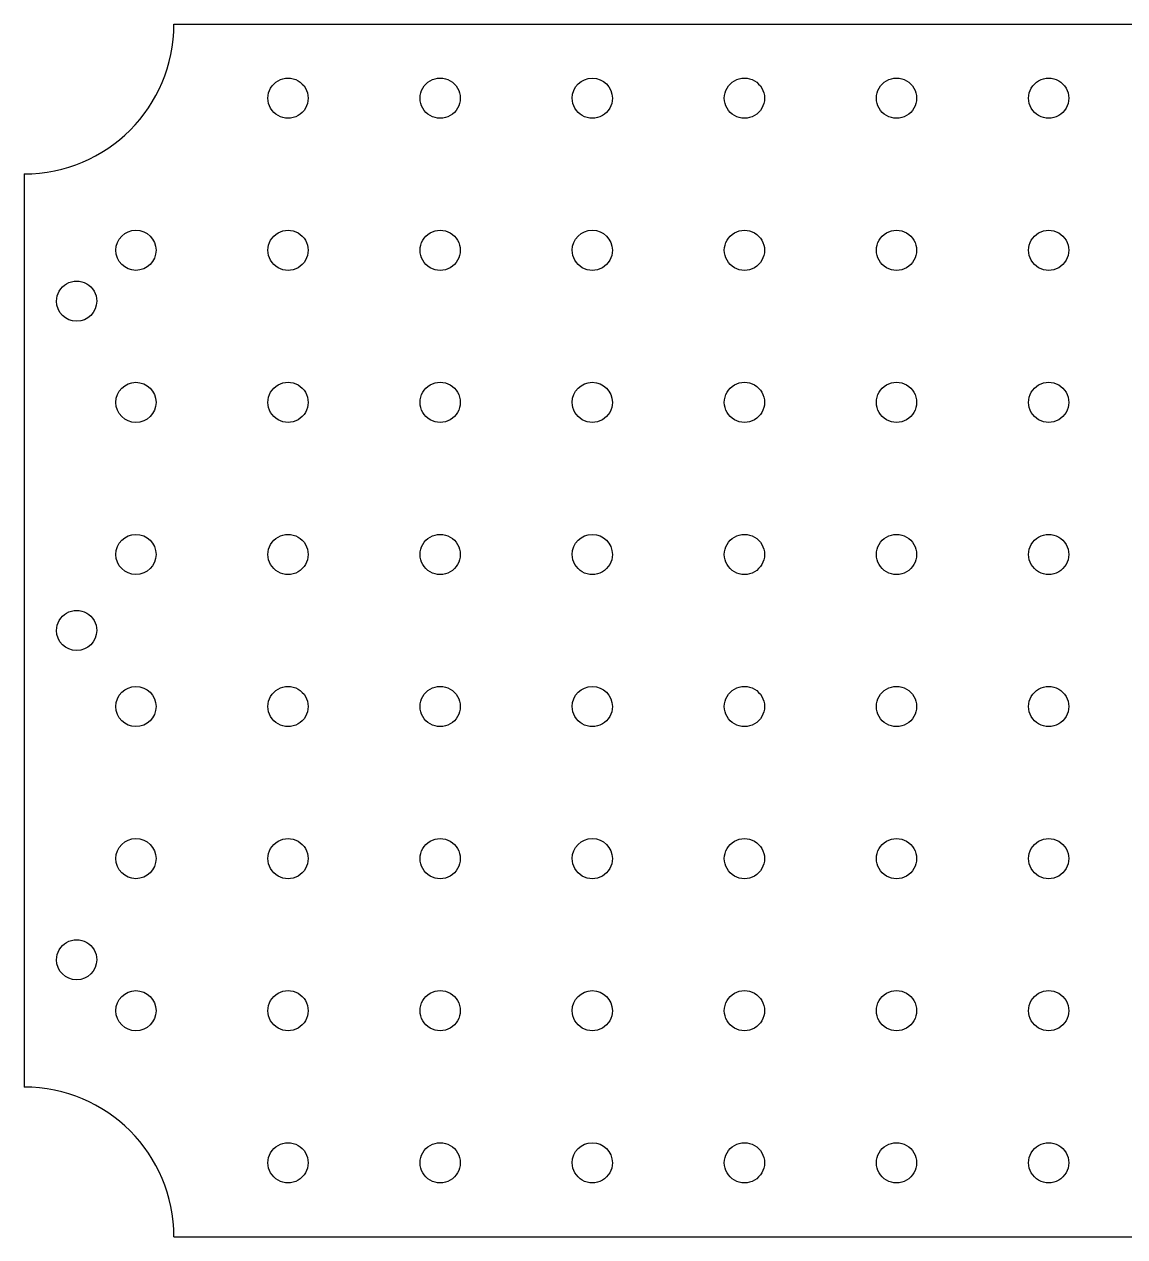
# Model space of a CAD drawing. Extents: x 2 to 149, y -83 to -2.
# Drawn here: x 1.7 to 75.2, y -83 to -2 of the extents above; entities that cross this region are included whole.
import ezdxf

# ---------------------------------------------------------------- set-up
doc = ezdxf.new("R2010")
doc.units = 0
doc.layers.get('0').update_dxf_attribs({"linetype": 'CONTINUOUS'})

msp = doc.modelspace()

# ---------------------------------------------------------------- linework, layer by layer
at = {"color": 7}
for p, q in [((11.718557, -1.991679), (138.718433, -1.991679)), ((20.679521, -6.930704), (20.679521, -6.930704)), ((30.839511, -6.930704), (30.839511, -6.930704)), ((40.999501, -6.930704), (40.999501, -6.930704)), ((51.159489, -6.930704), (51.159489, -6.930704)), ((61.319479, -6.930704), (61.319479, -6.930704)), ((71.47947, -6.930704), (71.47947, -6.930704)), ((1.718587, -11.99165), (1.718587, -72.989694)), ((10.519529, -17.090693), (10.519529, -17.090693)), ((20.679521, -17.090693), (20.679521, -17.090693)), ((30.839511, -17.090693), (30.839511, -17.090693)), ((40.999501, -17.090693), (40.999501, -17.090693)), ((51.159489, -17.090693), (51.159489, -17.090693)), ((61.319479, -17.090693), (61.319479, -17.090693)), ((71.47947, -17.090693), (71.47947, -17.090693)), ((6.559673, -20.490482), (6.559673, -20.490482)), ((10.519529, -27.250685), (10.519529, -27.250685)), ((20.679521, -27.250685), (20.679521, -27.250685)), ((30.839511, -27.250685), (30.839511, -27.250685)), ((40.999501, -27.250685), (40.999501, -27.250685)), ((51.159489, -27.250685), (51.159489, -27.250685)), ((61.319479, -27.250685), (61.319479, -27.250685)), ((71.47947, -27.250685), (71.47947, -27.250685)), ((10.519529, -37.410675), (10.519529, -37.410675)), ((20.679521, -37.410675), (20.679521, -37.410675)), ((30.839511, -37.410675), (30.839511, -37.410675)), ((40.999501, -37.410675), (40.999501, -37.410675)), ((51.159489, -37.410675), (51.159489, -37.410675)), ((61.319479, -37.410675), (61.319479, -37.410675)), ((71.47947, -37.410675), (71.47947, -37.410675)), ((6.559673, -42.490668), (6.559673, -42.490668)), ((10.519529, -47.570663), (10.519529, -47.570663)), ((20.679521, -47.570663), (20.679521, -47.570663)), ((30.839511, -47.570663), (30.839511, -47.570663)), ((40.999501, -47.570663), (40.999501, -47.570663)), ((51.159489, -47.570663), (51.159489, -47.570663)), ((61.319479, -47.570663), (61.319479, -47.570663)), ((71.47947, -47.570663), (71.47947, -47.570663)), ((10.519529, -57.730653), (10.519529, -57.730653)), ((20.679521, -57.730653), (20.679521, -57.730653)), ((30.839511, -57.730653), (30.839511, -57.730653)), ((40.999501, -57.730653), (40.999501, -57.730653)), ((51.159489, -57.730653), (51.159489, -57.730653)), ((61.319479, -57.730653), (61.319479, -57.730653)), ((71.47947, -57.730653), (71.47947, -57.730653)), ((6.559673, -64.489587), (6.559673, -64.489587)), ((10.519529, -67.890644), (10.519529, -67.890644)), ((20.679521, -67.890644), (20.679521, -67.890644)), ((30.839511, -67.890644), (30.839511, -67.890644)), ((40.999501, -67.890644), (40.999501, -67.890644)), ((51.159489, -67.890644), (51.159489, -67.890644)), ((61.319479, -67.890644), (61.319479, -67.890644)), ((71.47947, -67.890644), (71.47947, -67.890644)), ((20.679521, -78.050634), (20.679521, -78.050634)), ((30.839511, -78.050634), (30.839511, -78.050634)), ((40.999501, -78.050634), (40.999501, -78.050634)), ((51.159489, -78.050634), (51.159489, -78.050634)), ((61.319479, -78.050634), (61.319479, -78.050634)), ((71.47947, -78.050634), (71.47947, -78.050634)), ((11.718557, -82.989665), (138.718433, -82.989665))]:
    msp.add_line(p, q, dxfattribs=at)
for points in [[(1.718638, -11.99165), (7.241423, -11.991607), (11.718515, -7.514515), (11.718557, -1.99173)], [(18.666162, -5.768291), (19.081453, -5.528524), (19.593111, -5.528524), (20.008402, -5.768291)], [(28.826152, -5.768292), (29.241442, -5.528524), (29.753101, -5.528524), (30.168391, -5.768292)], [(38.315023, -6.930704), (38.315023, -6.189407), (38.915964, -5.588466), (39.657262, -5.588466)], [(39.657262, -5.588466), (40.39856, -5.588466), (40.999501, -6.189407), (40.999501, -6.930704)], [(49.14613, -5.768292), (49.56142, -5.528524), (50.073079, -5.528524), (50.488369, -5.768292)], [(59.30612, -5.768292), (59.721411, -5.528524), (60.233069, -5.528524), (60.64836, -5.768292)], [(69.466111, -5.768292), (69.881401, -5.528524), (70.39306, -5.528524), (70.80835, -5.768292)], [(17.995043, -6.930704), (17.995043, -6.451169), (18.250872, -6.008059), (18.666162, -5.768291)], [(20.008402, -5.768291), (20.423692, -6.008059), (20.679521, -6.451169), (20.679521, -6.930704)], [(28.155032, -6.930704), (28.155032, -6.451169), (28.410862, -6.00806), (28.826152, -5.768292)], [(30.168391, -5.768292), (30.583681, -6.00806), (30.839511, -6.451169), (30.839511, -6.930704)], [(48.47501, -6.930704), (48.47501, -6.451169), (48.73084, -6.00806), (49.14613, -5.768292)], [(50.488369, -5.768292), (50.90366, -6.00806), (51.159489, -6.451169), (51.159489, -6.930704)], [(58.635001, -6.930704), (58.635001, -6.451169), (58.89083, -6.00806), (59.30612, -5.768292)], [(60.64836, -5.768292), (61.06365, -6.00806), (61.319479, -6.451169), (61.319479, -6.930704)], [(68.794991, -6.930704), (68.794991, -6.451169), (69.050821, -6.00806), (69.466111, -5.768292)], [(70.80835, -5.768292), (71.22364, -6.00806), (71.47947, -6.451169), (71.47947, -6.930704)], [(18.666162, -8.093117), (18.250872, -7.853349), (17.995043, -7.41024), (17.995043, -6.930704)], [(20.679521, -6.930704), (20.679521, -7.41024), (20.423692, -7.853349), (20.008402, -8.093117)], [(28.826152, -8.093117), (28.410862, -7.853349), (28.155032, -7.41024), (28.155032, -6.930704)], [(30.839511, -6.930704), (30.839511, -7.41024), (30.583681, -7.853349), (30.168391, -8.093117)], [(38.986142, -8.093117), (38.570852, -7.853349), (38.315023, -7.41024), (38.315023, -6.930704)], [(40.999501, -6.930704), (40.999501, -7.41024), (40.743672, -7.853349), (40.328382, -8.093117)], [(49.14613, -8.093117), (48.73084, -7.853349), (48.47501, -7.41024), (48.47501, -6.930704)], [(51.159489, -6.930704), (51.159489, -7.41024), (50.90366, -7.853349), (50.488369, -8.093117)], [(59.30612, -8.093117), (58.89083, -7.853349), (58.635001, -7.41024), (58.635001, -6.930704)], [(61.319479, -6.930704), (61.319479, -7.41024), (61.06365, -7.853349), (60.64836, -8.093117)], [(69.466111, -8.093117), (69.050821, -7.853349), (68.794991, -7.41024), (68.794991, -6.930704)], [(71.47947, -6.930704), (71.47947, -7.41024), (71.22364, -7.853349), (70.80835, -8.093117)], [(20.008402, -8.093117), (19.593111, -8.332885), (19.081453, -8.332885), (18.666162, -8.093117)], [(30.168391, -8.093117), (29.753101, -8.332885), (29.241442, -8.332885), (28.826152, -8.093117)], [(40.328382, -8.093117), (39.913091, -8.332885), (39.401433, -8.332885), (38.986142, -8.093117)], [(50.488369, -8.093117), (50.073079, -8.332885), (49.56142, -8.332885), (49.14613, -8.093117)], [(60.64836, -8.093117), (60.233069, -8.332885), (59.721411, -8.332885), (59.30612, -8.093117)], [(70.80835, -8.093117), (70.39306, -8.332885), (69.881401, -8.332885), (69.466111, -8.093117)], [(7.83505, -17.090693), (7.83505, -16.349396), (8.435991, -15.748455), (9.17729, -15.748455)], [(9.17729, -15.748455), (9.918588, -15.748455), (10.519529, -16.349396), (10.519529, -17.090693)], [(17.995043, -17.090693), (17.995043, -16.611158), (18.250872, -16.168049), (18.666162, -15.928281)], [(18.666162, -15.928281), (19.081453, -15.688513), (19.593111, -15.688513), (20.008402, -15.928281)], [(20.008402, -15.928281), (20.423692, -16.168049), (20.679521, -16.611158), (20.679521, -17.090693)], [(28.155032, -17.090693), (28.155032, -16.611158), (28.410862, -16.168049), (28.826152, -15.928281)], [(28.826152, -15.928281), (29.241442, -15.688513), (29.753101, -15.688513), (30.168391, -15.928281)], [(30.168391, -15.928281), (30.583681, -16.168049), (30.839511, -16.611158), (30.839511, -17.090693)], [(38.315023, -17.090693), (38.315023, -16.349396), (38.915964, -15.748455), (39.657262, -15.748455)], [(39.657262, -15.748455), (40.39856, -15.748455), (40.999501, -16.349396), (40.999501, -17.090693)], [(48.47501, -17.090693), (48.47501, -16.611158), (48.73084, -16.168049), (49.14613, -15.928281)], [(49.14613, -15.928281), (49.56142, -15.688513), (50.073079, -15.688513), (50.488369, -15.928281)], [(50.488369, -15.928281), (50.90366, -16.168049), (51.159489, -16.611158), (51.159489, -17.090693)], [(58.635001, -17.090693), (58.635001, -16.611158), (58.89083, -16.168049), (59.30612, -15.928281)], [(59.30612, -15.928281), (59.721411, -15.688513), (60.233069, -15.688513), (60.64836, -15.928281)], [(60.64836, -15.928281), (61.06365, -16.168049), (61.319479, -16.611158), (61.319479, -17.090693)], [(68.794991, -17.090693), (68.794991, -16.611158), (69.050821, -16.168049), (69.466111, -15.928281)], [(69.466111, -15.928281), (69.881401, -15.688513), (70.39306, -15.688513), (70.80835, -15.928281)], [(70.80835, -15.928281), (71.22364, -16.168049), (71.47947, -16.611158), (71.47947, -17.090693)], [(9.17729, -18.432932), (8.435991, -18.432932), (7.83505, -17.831991), (7.83505, -17.090693)], [(10.519529, -17.090693), (10.519529, -17.831991), (9.918588, -18.432932), (9.17729, -18.432932)], [(18.666162, -18.253106), (18.250872, -18.013338), (17.995043, -17.570229), (17.995043, -17.090693)], [(20.679521, -17.090693), (20.679521, -17.570229), (20.423692, -18.013338), (20.008402, -18.253106)], [(28.826152, -18.253106), (28.410862, -18.013338), (28.155032, -17.570229), (28.155032, -17.090693)], [(30.839511, -17.090693), (30.839511, -17.570229), (30.583681, -18.013338), (30.168391, -18.253106)], [(38.986142, -18.253106), (38.570852, -18.013338), (38.315023, -17.570229), (38.315023, -17.090693)], [(40.999501, -17.090693), (40.999501, -17.570229), (40.743672, -18.013338), (40.328382, -18.253106)], [(49.14613, -18.253106), (48.73084, -18.013338), (48.47501, -17.570229), (48.47501, -17.090693)], [(51.159489, -17.090693), (51.159489, -17.570229), (50.90366, -18.013338), (50.488369, -18.253106)], [(59.30612, -18.253106), (58.89083, -18.013338), (58.635001, -17.570229), (58.635001, -17.090693)], [(61.319479, -17.090693), (61.319479, -17.570229), (61.06365, -18.013338), (60.64836, -18.253106)], [(69.466111, -18.253106), (69.050821, -18.013338), (68.794991, -17.570229), (68.794991, -17.090693)], [(71.47947, -17.090693), (71.47947, -17.570229), (71.22364, -18.013338), (70.80835, -18.253106)], [(20.008402, -18.253106), (19.593111, -18.492874), (19.081453, -18.492874), (18.666162, -18.253106)], [(30.168391, -18.253106), (29.753101, -18.492874), (29.241442, -18.492874), (28.826152, -18.253106)], [(40.328382, -18.253106), (39.913091, -18.492874), (39.401433, -18.492874), (38.986142, -18.253106)], [(50.488369, -18.253106), (50.073079, -18.492874), (49.56142, -18.492874), (49.14613, -18.253106)], [(60.64836, -18.253106), (60.233069, -18.492874), (59.721411, -18.492874), (59.30612, -18.253106)], [(70.80835, -18.253106), (70.39306, -18.492874), (69.881401, -18.492874), (69.466111, -18.253106)], [(3.875194, -20.490482), (3.875194, -20.010946), (4.131024, -19.567837), (4.546314, -19.328069)], [(4.546314, -19.328069), (4.961604, -19.088301), (5.473263, -19.088301), (5.888553, -19.328069)], [(5.888553, -19.328069), (6.303843, -19.567837), (6.559673, -20.010946), (6.559673, -20.490482)], [(5.217433, -21.83272), (4.476135, -21.83272), (3.875194, -21.231779), (3.875194, -20.490482)], [(6.559673, -20.490482), (6.559673, -21.231779), (5.958732, -21.83272), (5.217433, -21.83272)], [(7.83505, -27.250685), (7.83505, -26.509387), (8.435991, -25.908446), (9.17729, -25.908446)], [(9.17729, -25.908446), (9.918588, -25.908446), (10.519529, -26.509387), (10.519529, -27.250685)], [(18.666162, -26.088272), (19.081453, -25.848504), (19.593111, -25.848504), (20.008402, -26.088272)], [(28.826152, -26.088272), (29.241442, -25.848504), (29.753101, -25.848504), (30.168391, -26.088272)], [(38.315023, -27.250685), (38.315023, -26.509387), (38.915964, -25.908446), (39.657262, -25.908446)], [(39.657262, -25.908446), (40.39856, -25.908446), (40.999501, -26.509387), (40.999501, -27.250685)], [(49.14613, -26.088272), (49.56142, -25.848504), (50.073079, -25.848504), (50.488369, -26.088272)], [(59.30612, -26.088272), (59.721411, -25.848504), (60.233069, -25.848504), (60.64836, -26.088272)], [(69.466111, -26.088272), (69.881401, -25.848504), (70.39306, -25.848504), (70.80835, -26.088272)], [(17.995043, -27.250685), (17.995043, -26.771149), (18.250872, -26.32804), (18.666162, -26.088272)], [(20.008402, -26.088272), (20.423692, -26.32804), (20.679521, -26.771149), (20.679521, -27.250685)], [(28.155032, -27.250685), (28.155032, -26.771149), (28.410862, -26.32804), (28.826152, -26.088272)], [(30.168391, -26.088272), (30.583681, -26.32804), (30.839511, -26.771149), (30.839511, -27.250685)], [(48.47501, -27.250685), (48.47501, -26.771149), (48.73084, -26.32804), (49.14613, -26.088272)], [(50.488369, -26.088272), (50.90366, -26.32804), (51.159489, -26.771149), (51.159489, -27.250685)], [(58.635001, -27.250685), (58.635001, -26.771149), (58.89083, -26.32804), (59.30612, -26.088272)], [(60.64836, -26.088272), (61.06365, -26.32804), (61.319479, -26.771149), (61.319479, -27.250685)], [(68.794991, -27.250685), (68.794991, -26.771149), (69.050821, -26.32804), (69.466111, -26.088272)], [(70.80835, -26.088272), (71.22364, -26.32804), (71.47947, -26.771149), (71.47947, -27.250685)], [(9.17729, -28.592923), (8.435991, -28.592923), (7.83505, -27.991983), (7.83505, -27.250685)], [(10.519529, -27.250685), (10.519529, -27.991983), (9.918588, -28.592923), (9.17729, -28.592923)], [(18.666162, -28.413098), (18.250872, -28.17333), (17.995043, -27.730221), (17.995043, -27.250685)], [(20.679521, -27.250685), (20.679521, -27.730221), (20.423692, -28.17333), (20.008402, -28.413098)], [(28.826152, -28.413098), (28.410862, -28.17333), (28.155032, -27.730221), (28.155032, -27.250685)], [(30.839511, -27.250685), (30.839511, -27.730221), (30.583681, -28.17333), (30.168391, -28.413098)], [(38.986142, -28.413098), (38.570852, -28.17333), (38.315023, -27.730221), (38.315023, -27.250685)], [(40.999501, -27.250685), (40.999501, -27.730221), (40.743672, -28.17333), (40.328382, -28.413098)], [(49.14613, -28.413098), (48.73084, -28.17333), (48.47501, -27.730221), (48.47501, -27.250685)], [(51.159489, -27.250685), (51.159489, -27.730221), (50.90366, -28.17333), (50.488369, -28.413098)], [(59.30612, -28.413098), (58.89083, -28.17333), (58.635001, -27.730221), (58.635001, -27.250685)], [(61.319479, -27.250685), (61.319479, -27.730221), (61.06365, -28.17333), (60.64836, -28.413098)], [(69.466111, -28.413098), (69.050821, -28.17333), (68.794991, -27.730221), (68.794991, -27.250685)], [(71.47947, -27.250685), (71.47947, -27.730221), (71.22364, -28.17333), (70.80835, -28.413098)], [(20.008402, -28.413098), (19.593111, -28.652865), (19.081453, -28.652865), (18.666162, -28.413098)], [(30.168391, -28.413098), (29.753101, -28.652865), (29.241442, -28.652865), (28.826152, -28.413098)], [(40.328382, -28.413098), (39.913091, -28.652865), (39.401433, -28.652865), (38.986142, -28.413098)], [(50.488369, -28.413098), (50.073079, -28.652865), (49.56142, -28.652865), (49.14613, -28.413098)], [(60.64836, -28.413098), (60.233069, -28.652865), (59.721411, -28.652865), (59.30612, -28.413098)], [(70.80835, -28.413098), (70.39306, -28.652865), (69.881401, -28.652865), (69.466111, -28.413098)], [(7.83505, -37.410675), (7.83505, -36.669377), (8.435991, -36.068437), (9.17729, -36.068437)], [(9.17729, -36.068437), (9.918588, -36.068437), (10.519529, -36.669377), (10.519529, -37.410675)], [(17.995043, -37.410675), (17.995043, -36.93114), (18.250872, -36.48803), (18.666162, -36.248263)], [(18.666162, -36.248263), (19.081453, -36.008495), (19.593111, -36.008495), (20.008402, -36.248263)], [(20.008402, -36.248263), (20.423692, -36.48803), (20.679521, -36.93114), (20.679521, -37.410675)], [(28.155032, -37.410675), (28.155032, -36.93114), (28.410862, -36.48803), (28.826152, -36.248263)], [(28.826152, -36.248263), (29.241442, -36.008495), (29.753101, -36.008495), (30.168391, -36.248263)], [(30.168391, -36.248263), (30.583681, -36.48803), (30.839511, -36.93114), (30.839511, -37.410675)], [(38.315023, -37.410675), (38.315023, -36.669377), (38.915964, -36.068437), (39.657262, -36.068437)], [(39.657262, -36.068437), (40.39856, -36.068437), (40.999501, -36.669377), (40.999501, -37.410675)], [(48.47501, -37.410675), (48.47501, -36.93114), (48.73084, -36.48803), (49.14613, -36.248263)], [(49.14613, -36.248263), (49.56142, -36.008495), (50.073079, -36.008495), (50.488369, -36.248263)], [(50.488369, -36.248263), (50.90366, -36.48803), (51.159489, -36.93114), (51.159489, -37.410675)], [(58.635001, -37.410675), (58.635001, -36.93114), (58.89083, -36.48803), (59.30612, -36.248263)], [(59.30612, -36.248263), (59.721411, -36.008495), (60.233069, -36.008495), (60.64836, -36.248263)], [(60.64836, -36.248263), (61.06365, -36.48803), (61.319479, -36.93114), (61.319479, -37.410675)], [(68.794991, -37.410675), (68.794991, -36.93114), (69.050821, -36.48803), (69.466111, -36.248263)], [(69.466111, -36.248263), (69.881401, -36.008495), (70.39306, -36.008495), (70.80835, -36.248263)], [(70.80835, -36.248263), (71.22364, -36.48803), (71.47947, -36.93114), (71.47947, -37.410675)], [(9.17729, -38.752914), (8.435991, -38.752914), (7.83505, -38.151973), (7.83505, -37.410675)], [(10.519529, -37.410675), (10.519529, -38.151973), (9.918588, -38.752914), (9.17729, -38.752914)], [(18.666162, -38.573088), (18.250872, -38.33332), (17.995043, -37.890211), (17.995043, -37.410675)], [(20.679521, -37.410675), (20.679521, -37.890211), (20.423692, -38.33332), (20.008402, -38.573088)], [(28.826152, -38.573088), (28.410862, -38.33332), (28.155032, -37.890211), (28.155032, -37.410675)], [(30.839511, -37.410675), (30.839511, -37.890211), (30.583681, -38.33332), (30.168391, -38.573088)], [(38.986142, -38.573088), (38.570852, -38.33332), (38.315023, -37.890211), (38.315023, -37.410675)], [(40.999501, -37.410675), (40.999501, -37.890211), (40.743672, -38.33332), (40.328382, -38.573088)], [(49.14613, -38.573088), (48.73084, -38.33332), (48.47501, -37.890211), (48.47501, -37.410675)], [(51.159489, -37.410675), (51.159489, -37.890211), (50.90366, -38.33332), (50.488369, -38.573088)], [(59.30612, -38.573088), (58.89083, -38.33332), (58.635001, -37.890211), (58.635001, -37.410675)], [(61.319479, -37.410675), (61.319479, -37.890211), (61.06365, -38.33332), (60.64836, -38.573088)], [(69.466111, -38.573088), (69.050821, -38.33332), (68.794991, -37.890211), (68.794991, -37.410675)], [(71.47947, -37.410675), (71.47947, -37.890211), (71.22364, -38.33332), (70.80835, -38.573088)], [(20.008402, -38.573088), (19.593111, -38.812856), (19.081453, -38.812856), (18.666162, -38.573088)], [(30.168391, -38.573088), (29.753101, -38.812856), (29.241442, -38.812856), (28.826152, -38.573088)], [(40.328382, -38.573088), (39.913091, -38.812856), (39.401433, -38.812856), (38.986142, -38.573088)], [(50.488369, -38.573088), (50.073079, -38.812856), (49.56142, -38.812856), (49.14613, -38.573088)], [(60.64836, -38.573088), (60.233069, -38.812856), (59.721411, -38.812856), (59.30612, -38.573088)], [(70.80835, -38.573088), (70.39306, -38.812856), (69.881401, -38.812856), (69.466111, -38.573088)], [(4.546314, -41.328255), (4.961604, -41.088487), (5.473263, -41.088487), (5.888553, -41.328255)], [(3.875194, -42.490668), (3.875194, -42.011132), (4.131024, -41.568023), (4.546314, -41.328255)], [(5.888553, -41.328255), (6.303843, -41.568023), (6.559673, -42.011132), (6.559673, -42.490668)], [(5.217433, -43.832906), (4.476135, -43.832906), (3.875194, -43.231966), (3.875194, -42.490668)], [(6.559673, -42.490668), (6.559673, -43.231966), (5.958732, -43.832906), (5.217433, -43.832906)], [(18.666162, -46.40825), (19.081453, -46.168483), (19.593111, -46.168483), (20.008402, -46.40825)], [(28.826152, -46.40825), (29.241442, -46.168483), (29.753101, -46.168483), (30.168391, -46.40825)], [(49.14613, -46.40825), (49.56142, -46.168483), (50.073079, -46.168483), (50.488369, -46.40825)], [(59.30612, -46.40825), (59.721411, -46.168483), (60.233069, -46.168483), (60.64836, -46.40825)], [(69.466111, -46.40825), (69.881401, -46.168483), (70.39306, -46.168483), (70.80835, -46.40825)], [(7.83505, -47.570663), (7.83505, -46.829365), (8.435991, -46.228425), (9.17729, -46.228425)], [(9.17729, -46.228425), (9.918588, -46.228425), (10.519529, -46.829365), (10.519529, -47.570663)], [(17.995043, -47.570663), (17.995043, -47.091127), (18.250872, -46.648018), (18.666162, -46.40825)], [(20.008402, -46.40825), (20.423692, -46.648018), (20.679521, -47.091127), (20.679521, -47.570663)], [(28.155032, -47.570663), (28.155032, -47.091127), (28.410862, -46.648018), (28.826152, -46.40825)], [(30.168391, -46.40825), (30.583681, -46.648018), (30.839511, -47.091127), (30.839511, -47.570663)], [(38.315023, -47.570663), (38.315023, -46.829365), (38.915964, -46.228425), (39.657262, -46.228425)], [(39.657262, -46.228425), (40.39856, -46.228425), (40.999501, -46.829365), (40.999501, -47.570663)], [(48.47501, -47.570663), (48.47501, -47.091127), (48.73084, -46.648018), (49.14613, -46.40825)], [(50.488369, -46.40825), (50.90366, -46.648018), (51.159489, -47.091127), (51.159489, -47.570663)], [(58.635001, -47.570663), (58.635001, -47.091127), (58.89083, -46.648018), (59.30612, -46.40825)], [(60.64836, -46.40825), (61.06365, -46.648018), (61.319479, -47.091127), (61.319479, -47.570663)], [(68.794991, -47.570663), (68.794991, -47.091127), (69.050821, -46.648018), (69.466111, -46.40825)], [(70.80835, -46.40825), (71.22364, -46.648018), (71.47947, -47.091127), (71.47947, -47.570663)], [(9.17729, -48.912902), (8.435991, -48.912902), (7.83505, -48.311961), (7.83505, -47.570663)], [(10.519529, -47.570663), (10.519529, -48.311961), (9.918588, -48.912902), (9.17729, -48.912902)], [(18.666162, -48.733076), (18.250872, -48.493308), (17.995043, -48.050199), (17.995043, -47.570663)], [(20.679521, -47.570663), (20.679521, -48.050199), (20.423692, -48.493308), (20.008402, -48.733076)], [(28.826152, -48.733076), (28.410862, -48.493308), (28.155032, -48.050199), (28.155032, -47.570663)], [(30.839511, -47.570663), (30.839511, -48.050199), (30.583681, -48.493308), (30.168391, -48.733076)], [(38.986142, -48.733076), (38.570852, -48.493308), (38.315023, -48.050199), (38.315023, -47.570663)], [(40.999501, -47.570663), (40.999501, -48.050199), (40.743672, -48.493308), (40.328382, -48.733076)], [(49.14613, -48.733076), (48.73084, -48.493308), (48.47501, -48.050199), (48.47501, -47.570663)], [(51.159489, -47.570663), (51.159489, -48.050199), (50.90366, -48.493308), (50.488369, -48.733076)], [(59.30612, -48.733076), (58.89083, -48.493308), (58.635001, -48.050199), (58.635001, -47.570663)], [(61.319479, -47.570663), (61.319479, -48.050199), (61.06365, -48.493308), (60.64836, -48.733076)], [(69.466111, -48.733076), (69.050821, -48.493308), (68.794991, -48.050199), (68.794991, -47.570663)], [(71.47947, -47.570663), (71.47947, -48.050199), (71.22364, -48.493308), (70.80835, -48.733076)], [(20.008402, -48.733076), (19.593111, -48.972844), (19.081453, -48.972844), (18.666162, -48.733076)], [(30.168391, -48.733076), (29.753101, -48.972844), (29.241442, -48.972844), (28.826152, -48.733076)], [(40.328382, -48.733076), (39.913091, -48.972844), (39.401433, -48.972844), (38.986142, -48.733076)], [(50.488369, -48.733076), (50.073079, -48.972844), (49.56142, -48.972844), (49.14613, -48.733076)], [(60.64836, -48.733076), (60.233069, -48.972844), (59.721411, -48.972844), (59.30612, -48.733076)], [(70.80835, -48.733076), (70.39306, -48.972844), (69.881401, -48.972844), (69.466111, -48.733076)], [(7.83505, -57.730653), (7.83505, -56.989356), (8.435991, -56.388415), (9.17729, -56.388415)], [(9.17729, -56.388415), (9.918588, -56.388415), (10.519529, -56.989356), (10.519529, -57.730653)], [(17.995043, -57.730653), (17.995043, -57.251118), (18.250872, -56.808009), (18.666162, -56.568241)], [(18.666162, -56.568241), (19.081453, -56.328473), (19.593111, -56.328473), (20.008402, -56.568241)], [(20.008402, -56.568241), (20.423692, -56.808009), (20.679521, -57.251118), (20.679521, -57.730653)], [(28.155032, -57.730653), (28.155032, -57.251118), (28.410862, -56.808009), (28.826152, -56.568241)], [(28.826152, -56.568241), (29.241442, -56.328473), (29.753101, -56.328473), (30.168391, -56.568241)], [(30.168391, -56.568241), (30.583681, -56.808009), (30.839511, -57.251118), (30.839511, -57.730653)], [(38.315023, -57.730653), (38.315023, -56.989356), (38.915964, -56.388415), (39.657262, -56.388415)], [(39.657262, -56.388415), (40.39856, -56.388415), (40.999501, -56.989356), (40.999501, -57.730653)], [(48.47501, -57.730653), (48.47501, -57.251118), (48.73084, -56.808009), (49.14613, -56.568241)], [(49.14613, -56.568241), (49.56142, -56.328473), (50.073079, -56.328473), (50.488369, -56.568241)], [(50.488369, -56.568241), (50.90366, -56.808009), (51.159489, -57.251118), (51.159489, -57.730653)], [(58.635001, -57.730653), (58.635001, -57.251118), (58.89083, -56.808009), (59.30612, -56.568241)], [(59.30612, -56.568241), (59.721411, -56.328473), (60.233069, -56.328473), (60.64836, -56.568241)], [(60.64836, -56.568241), (61.06365, -56.808009), (61.319479, -57.251118), (61.319479, -57.730653)], [(68.794991, -57.730653), (68.794991, -57.251118), (69.050821, -56.808009), (69.466111, -56.568241)], [(69.466111, -56.568241), (69.881401, -56.328473), (70.39306, -56.328473), (70.80835, -56.568241)], [(70.80835, -56.568241), (71.22364, -56.808009), (71.47947, -57.251118), (71.47947, -57.730653)], [(9.17729, -59.072892), (8.435991, -59.072892), (7.83505, -58.471951), (7.83505, -57.730653)], [(10.519529, -57.730653), (10.519529, -58.471951), (9.918588, -59.072892), (9.17729, -59.072892)], [(18.666162, -58.893066), (18.250872, -58.653298), (17.995043, -58.210189), (17.995043, -57.730653)], [(20.679521, -57.730653), (20.679521, -58.210189), (20.423692, -58.653298), (20.008402, -58.893066)], [(28.826152, -58.893066), (28.410862, -58.653298), (28.155032, -58.210189), (28.155032, -57.730653)], [(30.839511, -57.730653), (30.839511, -58.210189), (30.583681, -58.653298), (30.168391, -58.893066)], [(38.986142, -58.893066), (38.570852, -58.653298), (38.315023, -58.210189), (38.315023, -57.730653)], [(40.999501, -57.730653), (40.999501, -58.210189), (40.743672, -58.653298), (40.328382, -58.893066)], [(49.14613, -58.893066), (48.73084, -58.653298), (48.47501, -58.210189), (48.47501, -57.730653)], [(51.159489, -57.730653), (51.159489, -58.210189), (50.90366, -58.653298), (50.488369, -58.893066)], [(59.30612, -58.893066), (58.89083, -58.653298), (58.635001, -58.210189), (58.635001, -57.730653)], [(61.319479, -57.730653), (61.319479, -58.210189), (61.06365, -58.653298), (60.64836, -58.893066)], [(69.466111, -58.893066), (69.050821, -58.653298), (68.794991, -58.210189), (68.794991, -57.730653)], [(71.47947, -57.730653), (71.47947, -58.210189), (71.22364, -58.653298), (70.80835, -58.893066)], [(20.008402, -58.893066), (19.593111, -59.132834), (19.081453, -59.132834), (18.666162, -58.893066)], [(30.168391, -58.893066), (29.753101, -59.132834), (29.241442, -59.132834), (28.826152, -58.893066)], [(40.328382, -58.893066), (39.913091, -59.132834), (39.401433, -59.132834), (38.986142, -58.893066)], [(50.488369, -58.893066), (50.073079, -59.132834), (49.56142, -59.132834), (49.14613, -58.893066)], [(60.64836, -58.893066), (60.233069, -59.132834), (59.721411, -59.132834), (59.30612, -58.893066)], [(70.80835, -58.893066), (70.39306, -59.132834), (69.881401, -59.132834), (69.466111, -58.893066)], [(4.546314, -63.327174), (4.961604, -63.087407), (5.473263, -63.087407), (5.888553, -63.327174)], [(3.875194, -64.489587), (3.875194, -64.010051), (4.131024, -63.566942), (4.546314, -63.327174)], [(5.888553, -63.327174), (6.303843, -63.566942), (6.559673, -64.010051), (6.559673, -64.489587)], [(5.217433, -65.831826), (4.476135, -65.831826), (3.875194, -65.230885), (3.875194, -64.489587)], [(6.559673, -64.489587), (6.559673, -65.230885), (5.958732, -65.831826), (5.217433, -65.831826)], [(7.83505, -67.890644), (7.83505, -67.149346), (8.435991, -66.548405), (9.17729, -66.548405)], [(9.17729, -66.548405), (9.918588, -66.548405), (10.519529, -67.149346), (10.519529, -67.890644)], [(17.995043, -67.890644), (17.995043, -67.411108), (18.250872, -66.967999), (18.666162, -66.728231)], [(18.666162, -66.728231), (19.081453, -66.488463), (19.593111, -66.488463), (20.008402, -66.728231)], [(20.008402, -66.728231), (20.423692, -66.967999), (20.679521, -67.411108), (20.679521, -67.890644)], [(28.155032, -67.890644), (28.155032, -67.411108), (28.410862, -66.967999), (28.826152, -66.728231)], [(28.826152, -66.728231), (29.241442, -66.488463), (29.753101, -66.488463), (30.168391, -66.728231)], [(30.168391, -66.728231), (30.583681, -66.967999), (30.839511, -67.411108), (30.839511, -67.890644)], [(38.315023, -67.890644), (38.315023, -67.149346), (38.915964, -66.548405), (39.657262, -66.548405)], [(39.657262, -66.548405), (40.39856, -66.548405), (40.999501, -67.149346), (40.999501, -67.890644)], [(48.47501, -67.890644), (48.47501, -67.411108), (48.73084, -66.967999), (49.14613, -66.728231)], [(49.14613, -66.728231), (49.56142, -66.488463), (50.073079, -66.488463), (50.488369, -66.728231)], [(50.488369, -66.728231), (50.90366, -66.967999), (51.159489, -67.411108), (51.159489, -67.890644)], [(58.635001, -67.890644), (58.635001, -67.411108), (58.89083, -66.967999), (59.30612, -66.728231)], [(59.30612, -66.728231), (59.721411, -66.488463), (60.233069, -66.488463), (60.64836, -66.728231)], [(60.64836, -66.728231), (61.06365, -66.967999), (61.319479, -67.411108), (61.319479, -67.890644)], [(68.794991, -67.890644), (68.794991, -67.411108), (69.050821, -66.967999), (69.466111, -66.728231)], [(69.466111, -66.728231), (69.881401, -66.488463), (70.39306, -66.488463), (70.80835, -66.728231)], [(70.80835, -66.728231), (71.22364, -66.967999), (71.47947, -67.411108), (71.47947, -67.890644)], [(9.17729, -69.232882), (8.435991, -69.232882), (7.83505, -68.631942), (7.83505, -67.890644)], [(10.519529, -67.890644), (10.519529, -68.631942), (9.918588, -69.232882), (9.17729, -69.232882)], [(18.666162, -69.053057), (18.250872, -68.813289), (17.995043, -68.37018), (17.995043, -67.890644)], [(20.679521, -67.890644), (20.679521, -68.37018), (20.423692, -68.813289), (20.008402, -69.053057)], [(28.826152, -69.053057), (28.410862, -68.813289), (28.155032, -68.37018), (28.155032, -67.890644)], [(30.839511, -67.890644), (30.839511, -68.37018), (30.583681, -68.813289), (30.168391, -69.053057)], [(38.986142, -69.053057), (38.570852, -68.813289), (38.315023, -68.37018), (38.315023, -67.890644)], [(40.999501, -67.890644), (40.999501, -68.37018), (40.743672, -68.813289), (40.328382, -69.053057)], [(49.14613, -69.053057), (48.73084, -68.813289), (48.47501, -68.37018), (48.47501, -67.890644)], [(51.159489, -67.890644), (51.159489, -68.37018), (50.90366, -68.813289), (50.488369, -69.053057)], [(59.30612, -69.053057), (58.89083, -68.813289), (58.635001, -68.37018), (58.635001, -67.890644)], [(61.319479, -67.890644), (61.319479, -68.37018), (61.06365, -68.813289), (60.64836, -69.053057)], [(69.466111, -69.053057), (69.050821, -68.813289), (68.794991, -68.37018), (68.794991, -67.890644)], [(71.47947, -67.890644), (71.47947, -68.37018), (71.22364, -68.813289), (70.80835, -69.053057)], [(20.008402, -69.053057), (19.593111, -69.292824), (19.081453, -69.292824), (18.666162, -69.053057)], [(30.168391, -69.053057), (29.753101, -69.292824), (29.241442, -69.292824), (28.826152, -69.053057)], [(40.328382, -69.053057), (39.913091, -69.292824), (39.401433, -69.292824), (38.986142, -69.053057)], [(50.488369, -69.053057), (50.073079, -69.292824), (49.56142, -69.292824), (49.14613, -69.053057)], [(60.64836, -69.053057), (60.233069, -69.292824), (59.721411, -69.292824), (59.30612, -69.053057)], [(70.80835, -69.053057), (70.39306, -69.292824), (69.881401, -69.292824), (69.466111, -69.053057)], [(11.718557, -82.991697), (11.718543, -77.468891), (7.241443, -72.991768), (1.718638, -72.991726)], [(17.995043, -78.050634), (17.995043, -77.571099), (18.250872, -77.127989), (18.666162, -76.888222)], [(18.666162, -76.888222), (19.081453, -76.648454), (19.593111, -76.648454), (20.008402, -76.888222)], [(20.008402, -76.888222), (20.423692, -77.127989), (20.679521, -77.571099), (20.679521, -78.050634)], [(28.155032, -78.050634), (28.155032, -77.571099), (28.410862, -77.127989), (28.826152, -76.888222)], [(28.826152, -76.888222), (29.241442, -76.648454), (29.753101, -76.648454), (30.168391, -76.888222)], [(30.168391, -76.888222), (30.583681, -77.127989), (30.839511, -77.571099), (30.839511, -78.050634)], [(38.315023, -78.050634), (38.315023, -77.309336), (38.915964, -76.708396), (39.657262, -76.708396)], [(39.657262, -76.708396), (40.39856, -76.708396), (40.999501, -77.309336), (40.999501, -78.050634)], [(48.47501, -78.050634), (48.47501, -77.571099), (48.73084, -77.127989), (49.14613, -76.888222)], [(49.14613, -76.888222), (49.56142, -76.648454), (50.073079, -76.648454), (50.488369, -76.888222)], [(50.488369, -76.888222), (50.90366, -77.127989), (51.159489, -77.571099), (51.159489, -78.050634)], [(58.635001, -78.050634), (58.635001, -77.571099), (58.89083, -77.127989), (59.30612, -76.888222)], [(59.30612, -76.888222), (59.721411, -76.648454), (60.233069, -76.648454), (60.64836, -76.888222)], [(60.64836, -76.888222), (61.06365, -77.127989), (61.319479, -77.571099), (61.319479, -78.050634)], [(68.794991, -78.050634), (68.794991, -77.571099), (69.050821, -77.127989), (69.466111, -76.888222)], [(69.466111, -76.888222), (69.881401, -76.648454), (70.39306, -76.648454), (70.80835, -76.888222)], [(70.80835, -76.888222), (71.22364, -77.127989), (71.47947, -77.571099), (71.47947, -78.050634)], [(18.666162, -79.213047), (18.250872, -78.973279), (17.995043, -78.53017), (17.995043, -78.050634)], [(20.679521, -78.050634), (20.679521, -78.53017), (20.423692, -78.973279), (20.008402, -79.213047)], [(28.826152, -79.213047), (28.410862, -78.973279), (28.155032, -78.53017), (28.155032, -78.050634)], [(30.839511, -78.050634), (30.839511, -78.53017), (30.583681, -78.973279), (30.168391, -79.213047)], [(38.986142, -79.213047), (38.570852, -78.973279), (38.315023, -78.53017), (38.315023, -78.050634)], [(40.999501, -78.050634), (40.999501, -78.53017), (40.743672, -78.973279), (40.328382, -79.213047)], [(49.14613, -79.213047), (48.73084, -78.973279), (48.47501, -78.53017), (48.47501, -78.050634)], [(51.159489, -78.050634), (51.159489, -78.53017), (50.90366, -78.973279), (50.488369, -79.213047)], [(59.30612, -79.213047), (58.89083, -78.973279), (58.635001, -78.53017), (58.635001, -78.050634)], [(61.319479, -78.050634), (61.319479, -78.53017), (61.06365, -78.973279), (60.64836, -79.213047)], [(69.466111, -79.213047), (69.050821, -78.973279), (68.794991, -78.53017), (68.794991, -78.050634)], [(71.47947, -78.050634), (71.47947, -78.53017), (71.22364, -78.973279), (70.80835, -79.213047)], [(20.008402, -79.213047), (19.593111, -79.452815), (19.081453, -79.452815), (18.666162, -79.213047)], [(30.168391, -79.213047), (29.753101, -79.452815), (29.241442, -79.452815), (28.826152, -79.213047)], [(40.328382, -79.213047), (39.913091, -79.452815), (39.401433, -79.452815), (38.986142, -79.213047)], [(50.488369, -79.213047), (50.073079, -79.452815), (49.56142, -79.452815), (49.14613, -79.213047)], [(60.64836, -79.213047), (60.233069, -79.452815), (59.721411, -79.452815), (59.30612, -79.213047)], [(70.80835, -79.213047), (70.39306, -79.452815), (69.881401, -79.452815), (69.466111, -79.213047)]]:
    msp.add_open_spline(points, degree=3, dxfattribs=at)

doc.saveas('drawing.dxf')
